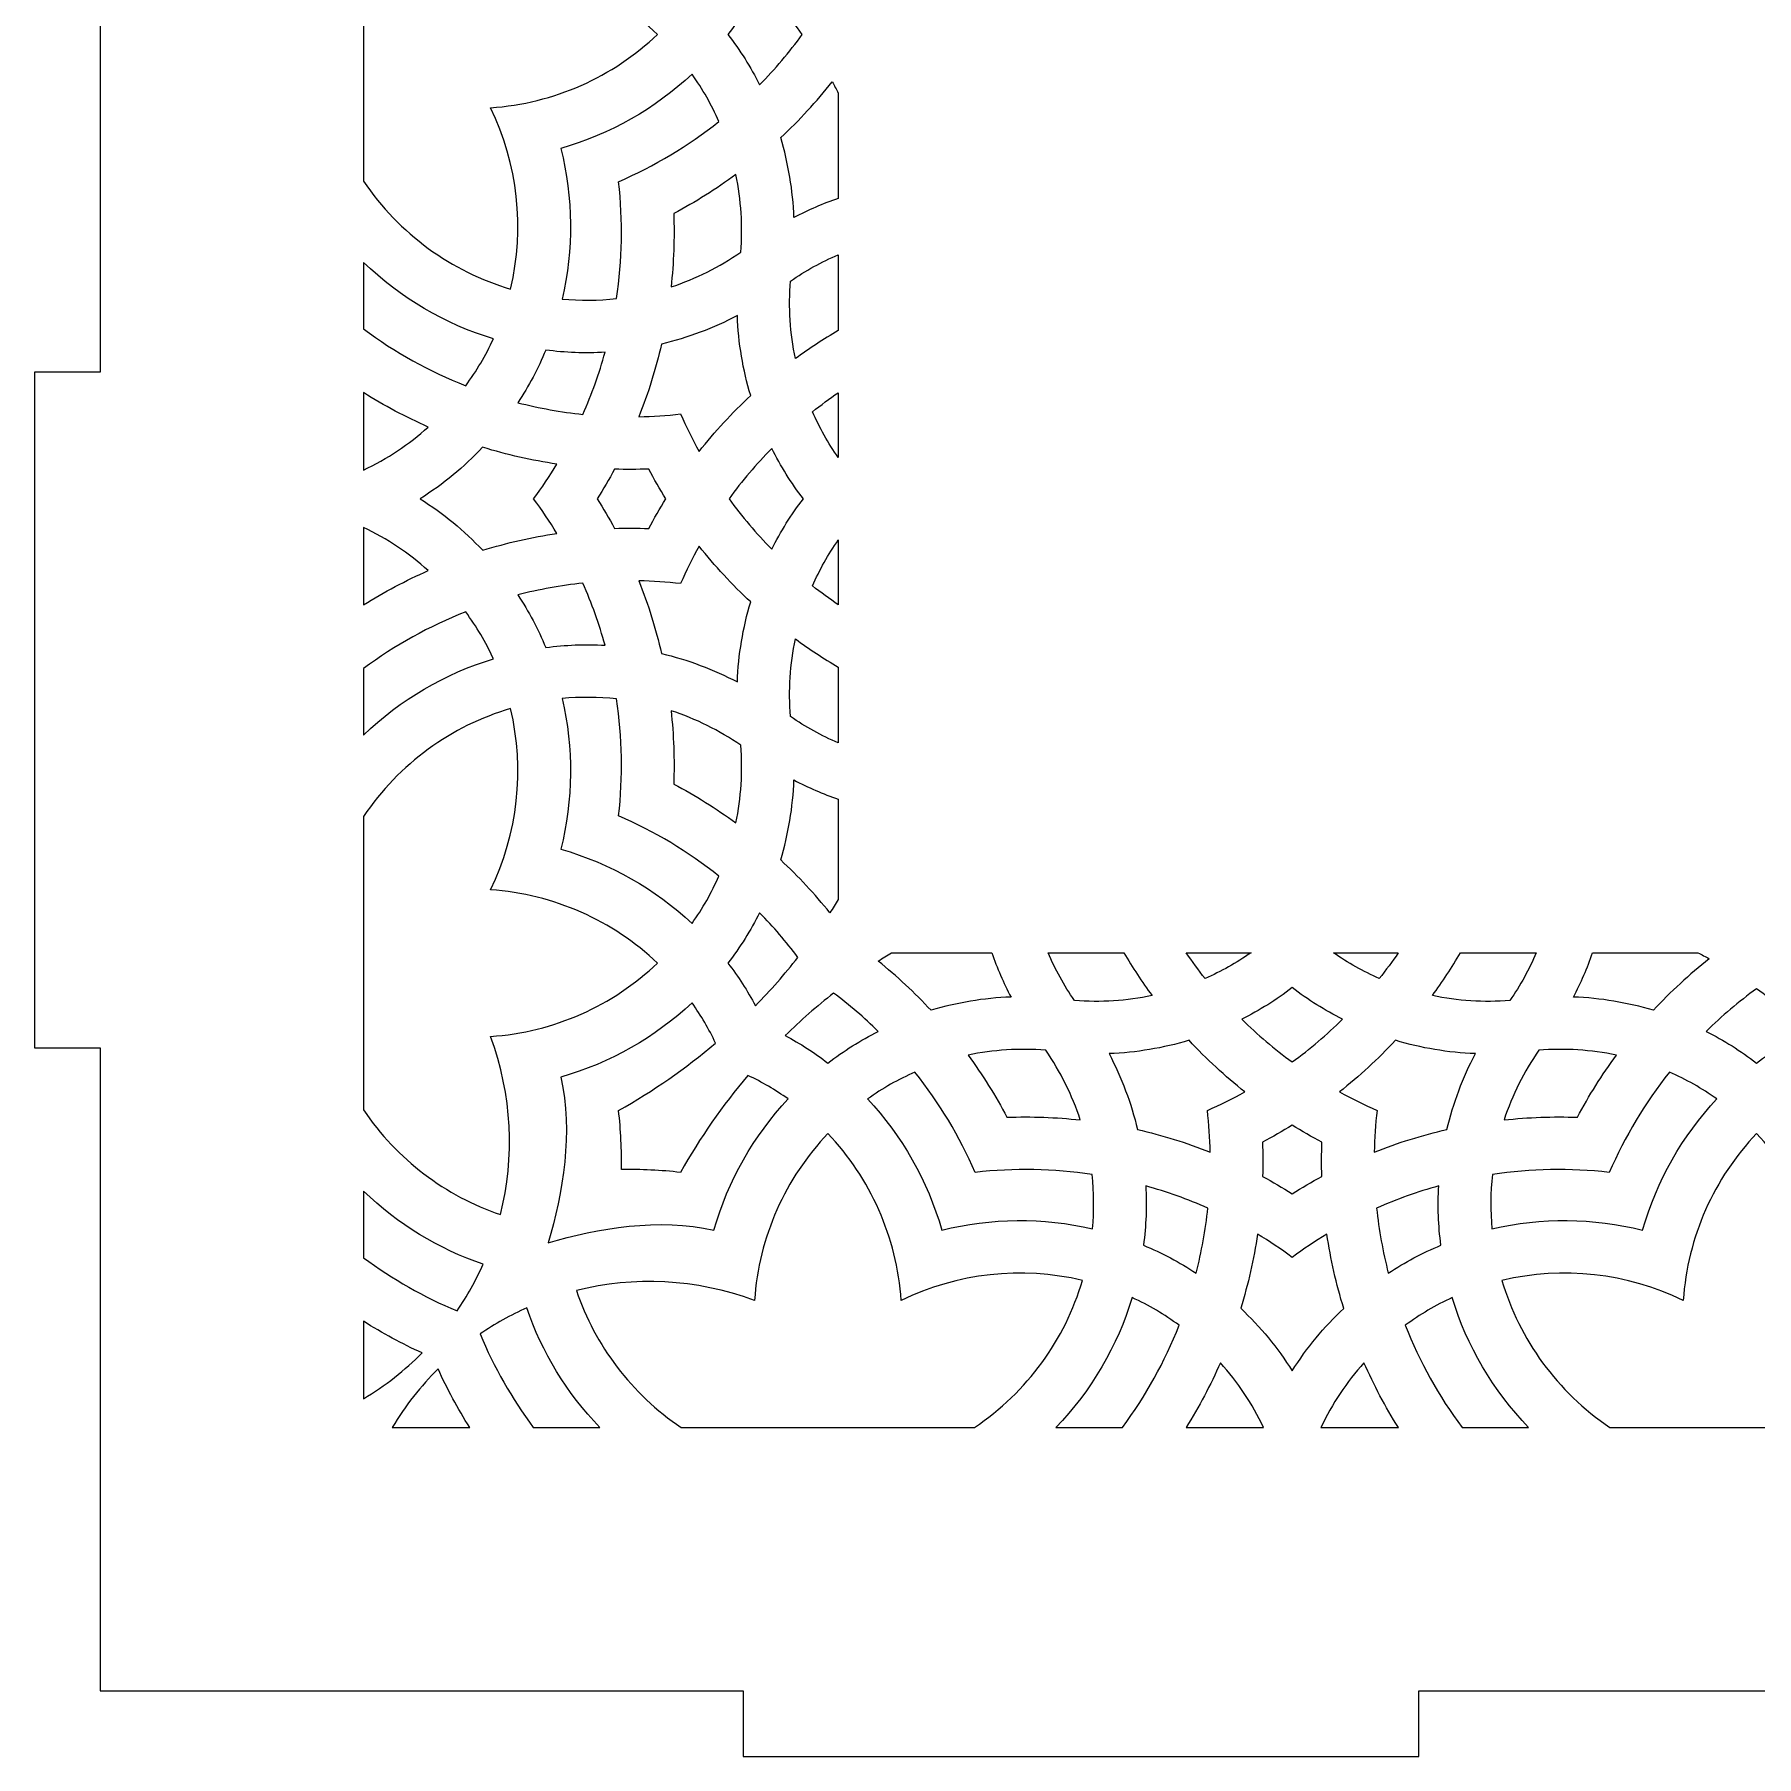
# Model space of a CAD drawing. Header units: millimetres. Extents: x -472 to -162, y -165 to 165.
# Drawn here: x -471.9 to -393.4, y -165 to -86.5 of the extents above; entities that cross this region are included whole.
import ezdxf

# ---------------------------------------------------------------- set-up
doc = ezdxf.new("R2010")
doc.units = ezdxf.units.MM
doc.header["$MEASUREMENT"] = 0
doc.layers.add('Camada 1', color=7, linetype='Continuous')

msp = doc.modelspace()

# ---------------------------------------------------------------- linework, layer by layer
at = {"layer": 'Camada 1', "color": 250, "lineweight": 9}
for points, knots in [([(-468.8542, -11), (-468.8542, -11), (-439.5542, -11), (-439.5542, -11), (-439.5542, -11), (-439.5542, -11), (-439.5542, -8), (-439.5542, -8), (-439.5542, -8), (-439.5542, -8), (-408.7542, -8), (-408.7542, -8), (-408.7542, -8), (-408.7542, -8), (-408.7542, -11), (-408.7542, -11), (-408.7542, -11), (-408.7542, -11), (-377.9542, -11), (-377.9542, -11), (-377.9542, -11), (-377.9542, -11), (-377.9542, -8), (-377.9542, -8), (-377.9542, -8), (-377.9542, -8), (-347.1542, -8), (-347.1542, -8), (-347.1542, -8), (-347.1542, -8), (-347.1542, -11), (-347.1542, -11), (-347.1542, -11), (-347.1542, -11), (-317.8542, -11), (-317.8542, -11), (-317.8542, -11), (-317.8542, -11), (-317.8542, -40.3), (-317.8542, -40.3), (-317.8542, -40.3), (-317.8542, -40.3), (-314.8542, -40.3), (-314.8542, -40.3), (-314.8542, -40.3), (-314.8542, -40.3), (-314.8542, -71.1), (-314.8542, -71.1), (-314.8542, -71.1), (-314.8542, -71.1), (-317.8542, -71.1), (-317.8542, -71.1), (-317.8542, -71.1), (-317.8542, -71.1), (-317.8542, -101.9), (-317.8542, -101.9), (-317.8542, -101.9), (-317.8542, -101.9), (-314.8542, -101.9), (-314.8542, -101.9), (-314.8542, -101.9), (-314.8542, -101.9), (-314.8542, -132.7), (-314.8542, -132.7), (-314.8542, -132.7), (-314.8542, -132.7), (-317.8542, -132.7), (-317.8542, -132.7), (-317.8542, -132.7), (-317.8542, -132.7), (-317.8542, -162), (-317.8542, -162), (-317.8542, -162), (-317.8542, -162), (-347.1542, -162), (-347.1542, -162), (-347.1542, -162), (-347.1542, -162), (-347.1542, -165), (-347.1542, -165), (-347.1542, -165), (-347.1542, -165), (-377.9542, -165), (-377.9542, -165), (-377.9542, -165), (-377.9542, -165), (-377.9542, -162), (-377.9542, -162), (-377.9542, -162), (-377.9542, -162), (-408.7542, -162), (-408.7542, -162), (-408.7542, -162), (-408.7542, -162), (-408.7542, -165), (-408.7542, -165), (-408.7542, -165), (-408.7542, -165), (-439.5542, -165), (-439.5542, -165), (-439.5542, -165), (-439.5542, -165), (-439.5542, -162), (-439.5542, -162), (-439.5542, -162), (-439.5542, -162), (-468.8542, -162), (-468.8542, -162), (-468.8542, -162), (-468.8542, -162), (-468.8542, -132.7), (-468.8542, -132.7), (-468.8542, -132.7), (-468.8542, -132.7), (-471.8542, -132.7), (-471.8542, -132.7), (-471.8542, -132.7), (-471.8542, -132.7), (-471.8542, -101.9), (-471.8542, -101.9), (-471.8542, -101.9), (-471.8542, -101.9), (-468.8542, -101.9), (-468.8542, -101.9), (-468.8542, -101.9), (-468.8542, -101.9), (-468.8542, -71.1), (-468.8542, -71.1), (-468.8542, -71.1), (-468.8542, -71.1), (-471.8542, -71.1), (-471.8542, -71.1), (-471.8542, -71.1), (-471.8542, -71.1), (-471.8542, -40.3), (-471.8542, -40.3), (-471.8542, -40.3), (-471.8542, -40.3), (-468.8542, -40.3), (-468.8542, -40.3), (-468.8542, -40.3), (-468.8542, -40.3), (-468.8542, -11), (-468.8542, -11)], [0, 0, 0, 0, 0.027027, 0.027027, 0.027027, 0.027027, 0.0540541, 0.0540541, 0.0540541, 0.0540541, 0.0810811, 0.0810811, 0.0810811, 0.0810811, 0.1081081, 0.1081081, 0.1081081, 0.1081081, 0.1351351, 0.1351351, 0.1351351, 0.1351351, 0.1621622, 0.1621622, 0.1621622, 0.1621622, 0.1891892, 0.1891892, 0.1891892, 0.1891892, 0.2162162, 0.2162162, 0.2162162, 0.2162162, 0.2432432, 0.2432432, 0.2432432, 0.2432432, 0.2702703, 0.2702703, 0.2702703, 0.2702703, 0.2972973, 0.2972973, 0.2972973, 0.2972973, 0.3243243, 0.3243243, 0.3243243, 0.3243243, 0.3513514, 0.3513514, 0.3513514, 0.3513514, 0.3783784, 0.3783784, 0.3783784, 0.3783784, 0.4054054, 0.4054054, 0.4054054, 0.4054054, 0.4324324, 0.4324324, 0.4324324, 0.4324324, 0.4594595, 0.4594595, 0.4594595, 0.4594595, 0.4864865, 0.4864865, 0.4864865, 0.4864865, 0.5135135, 0.5135135, 0.5135135, 0.5135135, 0.5405405, 0.5405405, 0.5405405, 0.5405405, 0.5675676, 0.5675676, 0.5675676, 0.5675676, 0.5945946, 0.5945946, 0.5945946, 0.5945946, 0.6216216, 0.6216216, 0.6216216, 0.6216216, 0.6486486, 0.6486486, 0.6486486, 0.6486486, 0.6756757, 0.6756757, 0.6756757, 0.6756757, 0.7027027, 0.7027027, 0.7027027, 0.7027027, 0.7297297, 0.7297297, 0.7297297, 0.7297297, 0.7567568, 0.7567568, 0.7567568, 0.7567568, 0.7837838, 0.7837838, 0.7837838, 0.7837838, 0.8108108, 0.8108108, 0.8108108, 0.8108108, 0.8378378, 0.8378378, 0.8378378, 0.8378378, 0.8648649, 0.8648649, 0.8648649, 0.8648649, 0.8918919, 0.8918919, 0.8918919, 0.8918919, 0.9189189, 0.9189189, 0.9189189, 0.9189189, 0.9459459, 0.9459459, 0.9459459, 0.9459459, 1, 1, 1, 1]), ([(-456.8542, -79.818), (-455.2323, -77.4048), (-452.8444, -75.69), (-450.1525, -74.8931), (-450.1525, -74.8931), (-449.488, -77.6724), (-449.8117, -80.5924), (-451.0677, -83.1576), (-451.0677, -83.1576), (-448.1673, -83.3547), (-445.4893, -84.5656), (-443.4507, -86.5), (-443.4507, -86.5), (-445.4893, -88.4344), (-448.1673, -89.6453), (-451.0677, -89.8424), (-451.0677, -89.8424), (-449.8117, -92.4077), (-449.488, -95.3276), (-450.1525, -98.1069), (-450.1525, -98.1069), (-452.8444, -97.31), (-455.2323, -95.5952), (-456.8542, -93.182), (-456.8542, -93.182), (-456.8542, -93.182), (-456.8542, -79.818), (-456.8542, -79.818)], [0, 0, 0, 0, 0.125, 0.125, 0.125, 0.125, 0.25, 0.25, 0.25, 0.25, 0.375, 0.375, 0.375, 0.375, 0.5, 0.5, 0.5, 0.5, 0.625, 0.625, 0.625, 0.625, 0.75, 0.75, 0.75, 0.75, 1, 1, 1, 1]), ([(-436.8561, -86.5), (-437.4417, -87.311), (-438.0922, -88.0796), (-438.799, -88.7978), (-438.799, -88.7978), (-439.2046, -87.9925), (-439.686, -87.2236), (-440.2408, -86.5), (-440.2408, -86.5), (-439.686, -85.7764), (-439.2046, -85.0075), (-438.799, -84.2022), (-438.799, -84.2022), (-438.0922, -84.9204), (-437.4417, -85.689), (-436.8561, -86.5)], [0, 0, 0, 0, 0.2, 0.2, 0.2, 0.2, 0.4, 0.4, 0.4, 0.4, 0.6, 0.6, 0.6, 0.6, 1, 1, 1, 1]), ([(-445.2276, -93.2129), (-445.022, -94.9954), (-445.0558, -96.7863), (-445.3206, -98.5433), (-445.3206, -98.5433), (-446.154, -98.6335), (-446.9818, -98.6391), (-447.7984, -98.5631), (-447.7984, -98.5631), (-447.2747, -96.3019), (-447.2945, -93.9478), (-447.8575, -91.6952), (-447.8575, -91.6952), (-445.5992, -91.0476), (-443.5577, -89.879), (-441.8796, -88.3106), (-441.8796, -88.3106), (-441.3952, -88.992), (-440.9869, -89.7157), (-440.6574, -90.4703), (-440.6574, -90.4703), (-442.0541, -91.5826), (-443.5916, -92.5034), (-445.2276, -93.2129)], [0, 0, 0, 0, 0.1428571, 0.1428571, 0.1428571, 0.1428571, 0.2857143, 0.2857143, 0.2857143, 0.2857143, 0.4285714, 0.4285714, 0.4285714, 0.4285714, 0.5714286, 0.5714286, 0.5714286, 0.5714286, 0.7142857, 0.7142857, 0.7142857, 0.7142857, 1, 1, 1, 1]), ([(-435.2128, -93.9721), (-435.2128, -93.9721), (-435.2128, -89.173), (-435.2128, -89.173), (-435.2128, -89.173), (-435.3019, -88.9997), (-435.3935, -88.8277), (-435.4875, -88.657), (-435.4875, -88.657), (-436.2028, -89.5636), (-436.9912, -90.414), (-437.8387, -91.2052), (-437.8387, -91.2052), (-437.4868, -92.3851), (-437.2785, -93.6073), (-437.2334, -94.8489), (-437.2334, -94.8489), (-436.5825, -94.5067), (-435.9076, -94.2135), (-435.2128, -93.9721)], [0, 0, 0, 0, 0.1666667, 0.1666667, 0.1666667, 0.1666667, 0.3333333, 0.3333333, 0.3333333, 0.3333333, 0.5, 0.5, 0.5, 0.5, 0.6666667, 0.6666667, 0.6666667, 0.6666667, 1, 1, 1, 1]), ([(-439.8803, -92.8891), (-439.638, -94.0436), (-439.5594, -95.2347), (-439.6579, -96.4287), (-439.6579, -96.4287), (-440.635, -97.1044), (-441.7022, -97.6367), (-442.8341, -98.0084), (-442.8341, -98.0084), (-442.7131, -96.9017), (-442.6735, -95.781), (-442.7157, -94.6631), (-442.7157, -94.6631), (-441.7276, -94.1422), (-440.7813, -93.5509), (-439.8803, -92.8891)], [0, 0, 0, 0, 0.2, 0.2, 0.2, 0.2, 0.4, 0.4, 0.4, 0.4, 0.6, 0.6, 0.6, 0.6, 1, 1, 1, 1]), ([(-435.2128, -99.9964), (-435.2128, -99.9964), (-435.2128, -96.5392), (-435.2128, -96.5392), (-435.2128, -96.5392), (-435.9757, -96.8656), (-436.7047, -97.268), (-437.3882, -97.7408), (-437.3882, -97.7408), (-437.4868, -98.9347), (-437.4109, -100.1259), (-437.1658, -101.2776), (-437.1658, -101.2776), (-436.5383, -100.8172), (-435.886, -100.3898), (-435.2128, -99.9964)], [0, 0, 0, 0, 0.2, 0.2, 0.2, 0.2, 0.4, 0.4, 0.4, 0.4, 0.6, 0.6, 0.6, 0.6, 1, 1, 1, 1]), ([(-456.8542, -96.8904), (-455.1676, -98.518), (-453.1316, -99.7035), (-450.9353, -100.3736), (-450.9353, -100.3736), (-451.2816, -101.1311), (-451.7039, -101.8463), (-452.1967, -102.5109), (-452.1967, -102.5109), (-453.8554, -101.8603), (-455.421, -100.9903), (-456.8542, -99.9259), (-456.8542, -99.9259), (-456.8542, -99.9259), (-456.8542, -96.8904), (-456.8542, -96.8904)], [0, 0, 0, 0, 0.2, 0.2, 0.2, 0.2, 0.4, 0.4, 0.4, 0.4, 0.6, 0.6, 0.6, 0.6, 1, 1, 1, 1]), ([(-439.8127, -99.3177), (-439.7677, -100.5595), (-439.5594, -101.7872), (-439.2059, -102.9642), (-439.2059, -102.9642), (-440.0549, -103.7526), (-440.8433, -104.6059), (-441.5599, -105.5112), (-441.5599, -105.5112), (-441.8683, -104.955), (-442.1471, -104.3833), (-442.4005, -103.8006), (-442.4005, -103.8006), (-443.0339, -103.871), (-443.6676, -103.9159), (-444.3011, -103.9273), (-444.3011, -103.9273), (-443.8731, -102.8488), (-443.5296, -101.742), (-443.2734, -100.6157), (-443.2734, -100.6157), (-442.0682, -100.3286), (-440.9053, -99.8922), (-439.8127, -99.3177)], [0, 0, 0, 0, 0.1428571, 0.1428571, 0.1428571, 0.1428571, 0.2857143, 0.2857143, 0.2857143, 0.2857143, 0.4285714, 0.4285714, 0.4285714, 0.4285714, 0.5714286, 0.5714286, 0.5714286, 0.5714286, 0.7142857, 0.7142857, 0.7142857, 0.7142857, 1, 1, 1, 1]), ([(-445.8415, -100.9903), (-446.1061, -101.9562), (-446.4469, -102.8994), (-446.8552, -103.8202), (-446.8552, -103.8202), (-447.8519, -103.7159), (-448.8431, -103.5358), (-449.8174, -103.2852), (-449.8174, -103.2852), (-449.3219, -102.5306), (-448.8965, -101.7309), (-448.5475, -100.889), (-448.5475, -100.889), (-447.6577, -101.0072), (-446.751, -101.0411), (-445.8415, -100.9903)], [0, 0, 0, 0, 0.2, 0.2, 0.2, 0.2, 0.4, 0.4, 0.4, 0.4, 0.6, 0.6, 0.6, 0.6, 1, 1, 1, 1]), ([(-456.8542, -102.8263), (-455.9081, -103.4204), (-454.9253, -103.9469), (-453.9032, -104.3947), (-453.9032, -104.3947), (-454.7789, -105.1859), (-455.773, -105.8476), (-456.8542, -106.3574), (-456.8542, -106.3574), (-456.8542, -106.3574), (-456.8542, -102.8263), (-456.8542, -102.8263)], [0, 0, 0, 0, 0.25, 0.25, 0.25, 0.25, 0.5, 0.5, 0.5, 0.5, 1, 1, 1, 1]), ([(-435.2128, -105.7898), (-435.2128, -105.7898), (-435.2128, -102.83), (-435.2128, -102.83), (-435.2128, -102.83), (-435.6142, -103.1044), (-436.0065, -103.3933), (-436.3887, -103.6963), (-436.3887, -103.6963), (-436.07, -104.426), (-435.6751, -105.1268), (-435.2128, -105.7898)], [0, 0, 0, 0, 0.25, 0.25, 0.25, 0.25, 0.5, 0.5, 0.5, 0.5, 1, 1, 1, 1]), ([(-449.1022, -107.6667), (-448.722, -108.1763), (-448.3672, -108.7057), (-448.0378, -109.2492), (-448.0378, -109.2492), (-449.1809, -109.4153), (-450.313, -109.6715), (-451.4225, -110.0137), (-451.4225, -110.0137), (-452.2644, -109.1196), (-453.2217, -108.3283), (-454.2749, -107.6667), (-454.2749, -107.6667), (-453.2217, -107.005), (-452.2644, -106.2138), (-451.4253, -105.3183), (-451.4253, -105.3183), (-450.313, -105.6617), (-449.1809, -105.9181), (-448.0378, -106.0842), (-448.0378, -106.0842), (-448.3672, -106.6277), (-448.722, -107.1571), (-449.1022, -107.6667)], [0, 0, 0, 0, 0.1428571, 0.1428571, 0.1428571, 0.1428571, 0.2857143, 0.2857143, 0.2857143, 0.2857143, 0.4285714, 0.4285714, 0.4285714, 0.4285714, 0.5714286, 0.5714286, 0.5714286, 0.5714286, 0.7142857, 0.7142857, 0.7142857, 0.7142857, 1, 1, 1, 1]), ([(-440.1928, -107.6667), (-439.6016, -106.8556), (-438.951, -106.0871), (-438.2472, -105.3689), (-438.2472, -105.3689), (-437.8416, -106.1743), (-437.3601, -106.9431), (-436.8054, -107.6667), (-436.8054, -107.6667), (-437.3601, -108.3903), (-437.8416, -109.1591), (-438.2472, -109.9643), (-438.2472, -109.9643), (-438.951, -109.2463), (-439.6016, -108.4776), (-440.1928, -107.6667)], [0, 0, 0, 0, 0.2, 0.2, 0.2, 0.2, 0.4, 0.4, 0.4, 0.4, 0.6, 0.6, 0.6, 0.6, 1, 1, 1, 1]), ([(-443.8506, -106.3094), (-443.6055, -106.7714), (-443.3466, -107.2247), (-443.0735, -107.6667), (-443.0735, -107.6667), (-443.3466, -108.1087), (-443.6055, -108.5622), (-443.8506, -109.0239), (-443.8506, -109.0239), (-444.3715, -109.0042), (-444.8925, -109.0013), (-445.4134, -109.0169), (-445.4134, -109.0169), (-445.6613, -108.5565), (-445.9231, -108.1059), (-446.2018, -107.6667), (-446.2018, -107.6667), (-445.9231, -107.2274), (-445.6613, -106.7769), (-445.4134, -106.3164), (-445.4134, -106.3164), (-444.8925, -106.3319), (-444.3715, -106.3291), (-443.8506, -106.3094)], [0, 0, 0, 0, 0.1428571, 0.1428571, 0.1428571, 0.1428571, 0.2857143, 0.2857143, 0.2857143, 0.2857143, 0.4285714, 0.4285714, 0.4285714, 0.4285714, 0.5714286, 0.5714286, 0.5714286, 0.5714286, 0.7142857, 0.7142857, 0.7142857, 0.7142857, 1, 1, 1, 1]), ([(-456.8542, -108.976), (-455.773, -109.4857), (-454.7789, -110.1474), (-453.9032, -110.9386), (-453.9032, -110.9386), (-454.9253, -111.3864), (-455.9081, -111.9129), (-456.8542, -112.507), (-456.8542, -112.507), (-456.8542, -112.507), (-456.8542, -108.976), (-456.8542, -108.976)], [0, 0, 0, 0, 0.25, 0.25, 0.25, 0.25, 0.5, 0.5, 0.5, 0.5, 1, 1, 1, 1]), ([(-444.3011, -111.4061), (-443.6676, -111.4173), (-443.0339, -111.4625), (-442.4005, -111.5329), (-442.4005, -111.5329), (-442.1471, -110.95), (-441.8683, -110.3783), (-441.5599, -109.8222), (-441.5599, -109.8222), (-440.8433, -110.7275), (-440.0549, -111.5808), (-439.2059, -112.3692), (-439.2059, -112.3692), (-439.5594, -113.5462), (-439.7677, -114.7739), (-439.8127, -116.0155), (-439.8127, -116.0155), (-440.9053, -115.4413), (-442.0682, -115.0046), (-443.2734, -114.7176), (-443.2734, -114.7176), (-443.5296, -113.5911), (-443.8731, -112.4846), (-444.3011, -111.4061)], [0, 0, 0, 0, 0.1428571, 0.1428571, 0.1428571, 0.1428571, 0.2857143, 0.2857143, 0.2857143, 0.2857143, 0.4285714, 0.4285714, 0.4285714, 0.4285714, 0.5714286, 0.5714286, 0.5714286, 0.5714286, 0.7142857, 0.7142857, 0.7142857, 0.7142857, 1, 1, 1, 1]), ([(-435.2128, -112.5033), (-435.2128, -112.5033), (-435.2128, -109.5435), (-435.2128, -109.5435), (-435.2128, -109.5435), (-435.6751, -110.2064), (-436.07, -110.9072), (-436.3887, -111.637), (-436.3887, -111.637), (-436.0065, -111.94), (-435.6142, -112.2289), (-435.2128, -112.5033)], [0, 0, 0, 0, 0.25, 0.25, 0.25, 0.25, 0.5, 0.5, 0.5, 0.5, 1, 1, 1, 1]), ([(-449.8174, -112.048), (-448.8431, -111.7975), (-447.8519, -111.6172), (-446.8552, -111.5132), (-446.8552, -111.5132), (-446.4469, -112.4338), (-446.1061, -113.3772), (-445.8415, -114.343), (-445.8415, -114.343), (-446.751, -114.2923), (-447.6577, -114.3261), (-448.5475, -114.4444), (-448.5475, -114.4444), (-448.8965, -113.6024), (-449.3219, -112.8027), (-449.8174, -112.048)], [0, 0, 0, 0, 0.2, 0.2, 0.2, 0.2, 0.4, 0.4, 0.4, 0.4, 0.6, 0.6, 0.6, 0.6, 1, 1, 1, 1]), ([(-456.8542, -115.4074), (-455.421, -114.343), (-453.8554, -113.473), (-452.1967, -112.8225), (-452.1967, -112.8225), (-451.7039, -113.487), (-451.2816, -114.2023), (-450.9353, -114.9598), (-450.9353, -114.9598), (-453.1316, -115.6299), (-455.1676, -116.8153), (-456.8542, -118.4429), (-456.8542, -118.4429), (-456.8542, -118.4429), (-456.8542, -115.4074), (-456.8542, -115.4074)], [0, 0, 0, 0, 0.2, 0.2, 0.2, 0.2, 0.4, 0.4, 0.4, 0.4, 0.6, 0.6, 0.6, 0.6, 1, 1, 1, 1]), ([(-435.2128, -118.7941), (-435.2128, -118.7941), (-435.2128, -115.3369), (-435.2128, -115.3369), (-435.2128, -115.3369), (-435.886, -114.9435), (-436.5383, -114.5161), (-437.1658, -114.0558), (-437.1658, -114.0558), (-437.4109, -115.2074), (-437.4868, -116.3986), (-437.3882, -117.5925), (-437.3882, -117.5925), (-436.7047, -118.0653), (-435.9757, -118.4677), (-435.2128, -118.7941)], [0, 0, 0, 0, 0.2, 0.2, 0.2, 0.2, 0.4, 0.4, 0.4, 0.4, 0.6, 0.6, 0.6, 0.6, 1, 1, 1, 1]), ([(-447.7984, -116.7702), (-446.9818, -116.6943), (-446.154, -116.6999), (-445.3206, -116.7901), (-445.3206, -116.7901), (-445.0558, -118.5471), (-445.022, -120.3379), (-445.2276, -122.1204), (-445.2276, -122.1204), (-443.5916, -122.83), (-442.0541, -123.7508), (-440.6574, -124.863), (-440.6574, -124.863), (-440.9869, -125.6177), (-441.3952, -126.3413), (-441.8796, -127.0228), (-441.8796, -127.0228), (-443.5577, -125.4543), (-445.5992, -124.2858), (-447.8575, -123.6382), (-447.8575, -123.6382), (-447.2945, -121.3854), (-447.2747, -119.0315), (-447.7984, -116.7702)], [0, 0, 0, 0, 0.1428571, 0.1428571, 0.1428571, 0.1428571, 0.2857143, 0.2857143, 0.2857143, 0.2857143, 0.4285714, 0.4285714, 0.4285714, 0.4285714, 0.5714286, 0.5714286, 0.5714286, 0.5714286, 0.7142857, 0.7142857, 0.7142857, 0.7142857, 1, 1, 1, 1]), ([(-456.8542, -122.1515), (-455.2323, -119.7382), (-452.8444, -118.0233), (-450.1525, -117.2264), (-450.1525, -117.2264), (-449.488, -120.0057), (-449.8117, -122.9258), (-451.0677, -125.4909), (-451.0677, -125.4909), (-448.1673, -125.688), (-445.4893, -126.8988), (-443.4507, -128.8333), (-443.4507, -128.8333), (-445.4893, -130.7677), (-448.1673, -131.9787), (-451.0677, -132.1757), (-451.0677, -132.1757), (-450.0646, -134.8548), (-449.9542, -137.6787), (-450.6124, -140.2942), (-450.6124, -140.2942), (-453.1157, -139.4446), (-455.3252, -137.7902), (-456.8542, -135.5153), (-456.8542, -135.5153), (-456.8542, -135.5153), (-456.8542, -122.1515), (-456.8542, -122.1515)], [0, 0, 0, 0, 0.125, 0.125, 0.125, 0.125, 0.25, 0.25, 0.25, 0.25, 0.375, 0.375, 0.375, 0.375, 0.5, 0.5, 0.5, 0.5, 0.625, 0.625, 0.625, 0.625, 0.75, 0.75, 0.75, 0.75, 1, 1, 1, 1]), ([(-442.8341, -117.3249), (-441.7022, -117.6967), (-440.635, -118.2288), (-439.6579, -118.9048), (-439.6579, -118.9048), (-439.5594, -120.0987), (-439.638, -121.2897), (-439.8803, -122.4442), (-439.8803, -122.4442), (-440.7813, -121.7824), (-441.7276, -121.1912), (-442.7157, -120.6703), (-442.7157, -120.6703), (-442.6735, -119.5523), (-442.7131, -118.4317), (-442.8341, -117.3249)], [0, 0, 0, 0, 0.2, 0.2, 0.2, 0.2, 0.4, 0.4, 0.4, 0.4, 0.6, 0.6, 0.6, 0.6, 1, 1, 1, 1]), ([(-435.2128, -125.9333), (-435.2128, -125.9333), (-435.2128, -121.3613), (-435.2128, -121.3613), (-435.2128, -121.3613), (-435.9076, -121.12), (-436.5825, -120.8266), (-437.2334, -120.4845), (-437.2334, -120.4845), (-437.2785, -121.7261), (-437.4868, -122.9482), (-437.8387, -124.1281), (-437.8387, -124.1281), (-437.034, -124.8793), (-436.2827, -125.6838), (-435.5953, -126.5392), (-435.5953, -126.5392), (-435.4652, -126.3391), (-435.3377, -126.1371), (-435.2128, -125.9333)], [0, 0, 0, 0, 0.1666667, 0.1666667, 0.1666667, 0.1666667, 0.3333333, 0.3333333, 0.3333333, 0.3333333, 0.5, 0.5, 0.5, 0.5, 0.6666667, 0.6666667, 0.6666667, 0.6666667, 1, 1, 1, 1]), ([(-438.799, -126.5356), (-438.1693, -127.1752), (-437.5844, -127.8554), (-437.0501, -128.5694), (-437.0501, -128.5694), (-437.656, -129.3384), (-438.3023, -130.074), (-438.9857, -130.7728), (-438.9857, -130.7728), (-439.3499, -130.0973), (-439.7688, -129.4489), (-440.2408, -128.8333), (-440.2408, -128.8333), (-439.686, -128.1096), (-439.2046, -127.3409), (-438.799, -126.5356)], [0, 0, 0, 0, 0.2, 0.2, 0.2, 0.2, 0.4, 0.4, 0.4, 0.4, 0.6, 0.6, 0.6, 0.6, 1, 1, 1, 1]), ([(-428.2155, -128.3586), (-428.2155, -128.3586), (-432.7875, -128.3586), (-432.7875, -128.3586), (-432.7875, -128.3586), (-432.9913, -128.4835), (-433.1933, -128.611), (-433.3934, -128.7411), (-433.3934, -128.7411), (-432.538, -129.4285), (-431.7335, -130.1798), (-430.9823, -130.9845), (-430.9823, -130.9845), (-429.8024, -130.6326), (-428.5803, -130.4243), (-427.3387, -130.3792), (-427.3387, -130.3792), (-427.6808, -129.7283), (-427.9742, -129.0534), (-428.2155, -128.3586)], [0, 0, 0, 0, 0.1666667, 0.1666667, 0.1666667, 0.1666667, 0.3333333, 0.3333333, 0.3333333, 0.3333333, 0.5, 0.5, 0.5, 0.5, 0.6666667, 0.6666667, 0.6666667, 0.6666667, 1, 1, 1, 1]), ([(-422.1911, -128.3586), (-422.1911, -128.3586), (-425.6483, -128.3586), (-425.6483, -128.3586), (-425.6483, -128.3586), (-425.3219, -129.1215), (-424.9195, -129.8505), (-424.4467, -130.534), (-424.4467, -130.534), (-423.2528, -130.6326), (-422.0616, -130.5567), (-420.91, -130.3116), (-420.91, -130.3116), (-421.3703, -129.6841), (-421.7977, -129.0318), (-422.1911, -128.3586)], [0, 0, 0, 0, 0.2, 0.2, 0.2, 0.2, 0.4, 0.4, 0.4, 0.4, 0.6, 0.6, 0.6, 0.6, 1, 1, 1, 1]), ([(-416.3977, -128.3586), (-416.3977, -128.3586), (-419.3575, -128.3586), (-419.3575, -128.3586), (-419.3575, -128.3586), (-419.0831, -128.76), (-418.7942, -129.1523), (-418.4912, -129.5345), (-418.4912, -129.5345), (-417.7614, -129.2158), (-417.0607, -128.8209), (-416.3977, -128.3586)], [0, 0, 0, 0, 0.25, 0.25, 0.25, 0.25, 0.5, 0.5, 0.5, 0.5, 1, 1, 1, 1]), ([(-409.6842, -128.3586), (-409.6842, -128.3586), (-412.644, -128.3586), (-412.644, -128.3586), (-412.644, -128.3586), (-411.981, -128.8209), (-411.2802, -129.2158), (-410.5505, -129.5345), (-410.5505, -129.5345), (-410.2475, -129.1523), (-409.9586, -128.76), (-409.6842, -128.3586)], [0, 0, 0, 0, 0.25, 0.25, 0.25, 0.25, 0.5, 0.5, 0.5, 0.5, 1, 1, 1, 1]), ([(-403.3934, -128.3586), (-403.3934, -128.3586), (-406.8506, -128.3586), (-406.8506, -128.3586), (-406.8506, -128.3586), (-407.244, -129.0318), (-407.6714, -129.6841), (-408.1318, -130.3116), (-408.1318, -130.3116), (-406.9801, -130.5567), (-405.789, -130.6326), (-404.595, -130.534), (-404.595, -130.534), (-404.1222, -129.8505), (-403.7198, -129.1215), (-403.3934, -128.3586)], [0, 0, 0, 0, 0.2, 0.2, 0.2, 0.2, 0.4, 0.4, 0.4, 0.4, 0.6, 0.6, 0.6, 0.6, 1, 1, 1, 1]), ([(-396.0272, -128.3586), (-396.0272, -128.3586), (-400.8263, -128.3586), (-400.8263, -128.3586), (-400.8263, -128.3586), (-401.0677, -129.0534), (-401.3609, -129.7283), (-401.7031, -130.3792), (-401.7031, -130.3792), (-400.4615, -130.4243), (-399.2393, -130.6326), (-398.0594, -130.9845), (-398.0594, -130.9845), (-397.2682, -130.137), (-396.4178, -129.3486), (-395.5112, -128.6333), (-395.5112, -128.6333), (-395.6819, -128.5393), (-395.8539, -128.4477), (-396.0272, -128.3586)], [0, 0, 0, 0, 0.1666667, 0.1666667, 0.1666667, 0.1666667, 0.3333333, 0.3333333, 0.3333333, 0.3333333, 0.5, 0.5, 0.5, 0.5, 0.6666667, 0.6666667, 0.6666667, 0.6666667, 1, 1, 1, 1]), ([(-437.6271, -132.1315), (-436.9282, -131.4481), (-436.1926, -130.8018), (-435.4236, -130.1959), (-435.4236, -130.1959), (-434.7096, -130.7302), (-434.0294, -131.3151), (-433.3898, -131.9448), (-433.3898, -131.9448), (-434.1951, -132.3504), (-434.9639, -132.8318), (-435.6875, -133.3866), (-435.6875, -133.3866), (-436.3031, -132.9146), (-436.9515, -132.4957), (-437.6271, -132.1315)], [0, 0, 0, 0, 0.2, 0.2, 0.2, 0.2, 0.4, 0.4, 0.4, 0.4, 0.6, 0.6, 0.6, 0.6, 1, 1, 1, 1]), ([(-414.5209, -129.9512), (-413.7973, -130.5059), (-413.0285, -130.9874), (-412.2231, -131.393), (-412.2231, -131.393), (-412.9413, -132.0968), (-413.7098, -132.7474), (-414.5209, -133.3386), (-414.5209, -133.3386), (-415.3318, -132.7474), (-416.1006, -132.0968), (-416.8186, -131.393), (-416.8186, -131.393), (-416.0133, -130.9874), (-415.2446, -130.5059), (-414.5209, -129.9512)], [0, 0, 0, 0, 0.2, 0.2, 0.2, 0.2, 0.4, 0.4, 0.4, 0.4, 0.6, 0.6, 0.6, 0.6, 1, 1, 1, 1]), ([(-393.3542, -130.0019), (-392.5432, -130.5875), (-391.7746, -131.238), (-391.0564, -131.9448), (-391.0564, -131.9448), (-391.8617, -132.3504), (-392.6306, -132.8318), (-393.3542, -133.3866), (-393.3542, -133.3866), (-394.0778, -132.8318), (-394.8467, -132.3504), (-395.652, -131.9448), (-395.652, -131.9448), (-394.9338, -131.238), (-394.1652, -130.5875), (-393.3542, -130.0019)], [0, 0, 0, 0, 0.2, 0.2, 0.2, 0.2, 0.4, 0.4, 0.4, 0.4, 0.6, 0.6, 0.6, 0.6, 1, 1, 1, 1]), ([(-447.8575, -134.0286), (-445.5992, -133.3809), (-443.5577, -132.2124), (-441.8796, -130.644), (-441.8796, -130.644), (-441.4663, -131.2255), (-441.1082, -131.8379), (-440.8074, -132.4739), (-440.8074, -132.4739), (-442.1705, -133.6352), (-443.6501, -134.6657), (-445.2276, -135.5463), (-445.2276, -135.5463), (-445.1239, -136.4452), (-445.0811, -137.3461), (-445.0981, -138.2439), (-445.0981, -138.2439), (-444.2003, -138.2269), (-443.2994, -138.2696), (-442.4005, -138.3734), (-442.4005, -138.3734), (-441.5199, -136.7959), (-440.4894, -135.3163), (-439.3281, -133.9532), (-439.3281, -133.9532), (-438.6921, -134.254), (-438.0797, -134.612), (-437.4982, -135.0254), (-437.4982, -135.0254), (-439.0666, -136.7035), (-440.2351, -138.745), (-440.8828, -141.0033), (-440.8828, -141.0033), (-443.3566, -140.4403), (-446.1947, -140.9117), (-448.4313, -141.5829), (-448.4313, -141.5829), (-447.7602, -139.3461), (-447.2945, -136.5024), (-447.8575, -134.0286)], [0, 0, 0, 0, 0.0909091, 0.0909091, 0.0909091, 0.0909091, 0.1818182, 0.1818182, 0.1818182, 0.1818182, 0.2727273, 0.2727273, 0.2727273, 0.2727273, 0.3636364, 0.3636364, 0.3636364, 0.3636364, 0.4545455, 0.4545455, 0.4545455, 0.4545455, 0.5454545, 0.5454545, 0.5454545, 0.5454545, 0.6363636, 0.6363636, 0.6363636, 0.6363636, 0.7272727, 0.7272727, 0.7272727, 0.7272727, 0.8181818, 0.8181818, 0.8181818, 0.8181818, 1, 1, 1, 1]), ([(-419.2234, -132.3517), (-418.435, -133.2007), (-417.5817, -133.9891), (-416.6764, -134.7057), (-416.6764, -134.7057), (-417.2325, -135.0141), (-417.8042, -135.2929), (-418.3871, -135.5463), (-418.3871, -135.5463), (-418.3167, -136.1797), (-418.2715, -136.8134), (-418.2603, -137.4469), (-418.2603, -137.4469), (-419.3388, -137.0189), (-420.4453, -136.6753), (-421.5718, -136.4192), (-421.5718, -136.4192), (-421.8588, -135.214), (-422.2955, -134.0511), (-422.8697, -132.9585), (-422.8697, -132.9585), (-421.6281, -132.9135), (-420.4004, -132.7052), (-419.2234, -132.3517)], [0, 0, 0, 0, 0.1428571, 0.1428571, 0.1428571, 0.1428571, 0.2857143, 0.2857143, 0.2857143, 0.2857143, 0.4285714, 0.4285714, 0.4285714, 0.4285714, 0.5714286, 0.5714286, 0.5714286, 0.5714286, 0.7142857, 0.7142857, 0.7142857, 0.7142857, 1, 1, 1, 1]), ([(-409.8184, -132.3517), (-408.6414, -132.7052), (-407.4137, -132.9135), (-406.1719, -132.9585), (-406.1719, -132.9585), (-406.7464, -134.0511), (-407.1828, -135.214), (-407.4699, -136.4192), (-407.4699, -136.4192), (-408.5962, -136.6753), (-409.703, -137.0189), (-410.7815, -137.4469), (-410.7815, -137.4469), (-410.7701, -136.8134), (-410.7252, -136.1797), (-410.6548, -135.5463), (-410.6548, -135.5463), (-411.2375, -135.2929), (-411.8092, -135.0141), (-412.3654, -134.7057), (-412.3654, -134.7057), (-411.4601, -133.9891), (-410.6068, -133.2007), (-409.8184, -132.3517)], [0, 0, 0, 0, 0.1428571, 0.1428571, 0.1428571, 0.1428571, 0.2857143, 0.2857143, 0.2857143, 0.2857143, 0.4285714, 0.4285714, 0.4285714, 0.4285714, 0.5714286, 0.5714286, 0.5714286, 0.5714286, 0.7142857, 0.7142857, 0.7142857, 0.7142857, 1, 1, 1, 1]), ([(-425.759, -132.8037), (-425.083, -133.7808), (-424.5509, -134.848), (-424.1791, -135.9799), (-424.1791, -135.9799), (-425.2859, -135.8589), (-426.4065, -135.8193), (-427.5245, -135.8615), (-427.5245, -135.8615), (-428.0454, -134.8734), (-428.6366, -133.9271), (-429.2984, -133.0261), (-429.2984, -133.0261), (-428.1439, -132.7838), (-426.9529, -132.7052), (-425.759, -132.8037)], [0, 0, 0, 0, 0.2, 0.2, 0.2, 0.2, 0.4, 0.4, 0.4, 0.4, 0.6, 0.6, 0.6, 0.6, 1, 1, 1, 1]), ([(-403.2829, -132.8037), (-402.0889, -132.7052), (-400.8978, -132.7838), (-399.7433, -133.0261), (-399.7433, -133.0261), (-400.4051, -133.9271), (-400.9964, -134.8734), (-401.5173, -135.8615), (-401.5173, -135.8615), (-402.6352, -135.8193), (-403.7559, -135.8589), (-404.8626, -135.9799), (-404.8626, -135.9799), (-404.4909, -134.848), (-403.9586, -133.7808), (-403.2829, -132.8037)], [0, 0, 0, 0, 0.2, 0.2, 0.2, 0.2, 0.4, 0.4, 0.4, 0.4, 0.6, 0.6, 0.6, 0.6, 1, 1, 1, 1]), ([(-423.6443, -138.4664), (-423.5541, -139.2998), (-423.5485, -140.1276), (-423.6244, -140.9442), (-423.6244, -140.9442), (-425.8857, -140.4205), (-428.2397, -140.4403), (-430.4924, -141.0033), (-430.4924, -141.0033), (-431.14, -138.745), (-432.3085, -136.7035), (-433.877, -135.0254), (-433.877, -135.0254), (-433.1956, -134.541), (-432.4719, -134.1327), (-431.7172, -133.8032), (-431.7172, -133.8032), (-430.605, -135.1999), (-429.6842, -136.7374), (-428.9746, -138.3734), (-428.9746, -138.3734), (-427.1921, -138.1678), (-425.4013, -138.2016), (-423.6443, -138.4664)], [0, 0, 0, 0, 0.1428571, 0.1428571, 0.1428571, 0.1428571, 0.2857143, 0.2857143, 0.2857143, 0.2857143, 0.4285714, 0.4285714, 0.4285714, 0.4285714, 0.5714286, 0.5714286, 0.5714286, 0.5714286, 0.7142857, 0.7142857, 0.7142857, 0.7142857, 1, 1, 1, 1]), ([(-405.3975, -138.4664), (-403.6405, -138.2016), (-401.8496, -138.1678), (-400.0671, -138.3734), (-400.0671, -138.3734), (-399.3576, -136.7374), (-398.4368, -135.1999), (-397.3245, -133.8032), (-397.3245, -133.8032), (-396.5699, -134.1327), (-395.8462, -134.541), (-395.1648, -135.0254), (-395.1648, -135.0254), (-396.7332, -136.7035), (-397.9018, -138.745), (-398.5494, -141.0033), (-398.5494, -141.0033), (-400.802, -140.4403), (-403.1561, -140.4205), (-405.4173, -140.9442), (-405.4173, -140.9442), (-405.4933, -140.1276), (-405.4877, -139.2998), (-405.3975, -138.4664)], [0, 0, 0, 0, 0.1428571, 0.1428571, 0.1428571, 0.1428571, 0.2857143, 0.2857143, 0.2857143, 0.2857143, 0.4285714, 0.4285714, 0.4285714, 0.4285714, 0.5714286, 0.5714286, 0.5714286, 0.5714286, 0.7142857, 0.7142857, 0.7142857, 0.7142857, 1, 1, 1, 1]), ([(-414.5209, -136.2193), (-414.0789, -136.4924), (-413.6256, -136.7513), (-413.1636, -136.9964), (-413.1636, -136.9964), (-413.1834, -137.5173), (-413.1861, -138.0383), (-413.1707, -138.5592), (-413.1707, -138.5592), (-413.6311, -138.8071), (-414.0816, -139.0689), (-414.5209, -139.3476), (-414.5209, -139.3476), (-414.9601, -139.0689), (-415.4107, -138.8071), (-415.8711, -138.5592), (-415.8711, -138.5592), (-415.8555, -138.0383), (-415.8584, -137.5173), (-415.8781, -136.9964), (-415.8781, -136.9964), (-415.4164, -136.7513), (-414.9629, -136.4924), (-414.5209, -136.2193)], [0, 0, 0, 0, 0.1428571, 0.1428571, 0.1428571, 0.1428571, 0.2857143, 0.2857143, 0.2857143, 0.2857143, 0.4285714, 0.4285714, 0.4285714, 0.4285714, 0.5714286, 0.5714286, 0.5714286, 0.5714286, 0.7142857, 0.7142857, 0.7142857, 0.7142857, 1, 1, 1, 1]), ([(-442.3695, -150), (-444.6444, -148.471), (-446.2988, -146.2615), (-447.1484, -143.7582), (-447.1484, -143.7582), (-444.5329, -143.1), (-441.709, -143.2104), (-439.0299, -144.2135), (-439.0299, -144.2135), (-438.8329, -141.3131), (-437.6219, -138.6351), (-435.6875, -136.5965), (-435.6875, -136.5965), (-433.753, -138.6351), (-432.5422, -141.3131), (-432.3451, -144.2135), (-432.3451, -144.2135), (-429.78, -142.9575), (-426.8599, -142.6338), (-424.0806, -143.2983), (-424.0806, -143.2983), (-424.8775, -145.9902), (-426.5924, -148.378), (-429.0057, -150), (-429.0057, -150), (-429.0057, -150), (-442.3695, -150), (-442.3695, -150)], [0, 0, 0, 0, 0.125, 0.125, 0.125, 0.125, 0.25, 0.25, 0.25, 0.25, 0.375, 0.375, 0.375, 0.375, 0.5, 0.5, 0.5, 0.5, 0.625, 0.625, 0.625, 0.625, 0.75, 0.75, 0.75, 0.75, 1, 1, 1, 1]), ([(-393.3542, -136.5965), (-391.4198, -138.6351), (-390.2089, -141.3131), (-390.0118, -144.2135), (-390.0118, -144.2135), (-387.4466, -142.9575), (-384.5266, -142.6338), (-381.7473, -143.2983), (-381.7473, -143.2983), (-382.5442, -145.9902), (-384.259, -148.378), (-386.6722, -150), (-386.6722, -150), (-386.6722, -150), (-400.0362, -150), (-400.0362, -150), (-400.0362, -150), (-402.4494, -148.378), (-404.1642, -145.9902), (-404.9611, -143.2983), (-404.9611, -143.2983), (-402.1818, -142.6338), (-399.2619, -142.9575), (-396.6966, -144.2135), (-396.6966, -144.2135), (-396.4995, -141.3131), (-395.2886, -138.6351), (-393.3542, -136.5965)], [0, 0, 0, 0, 0.125, 0.125, 0.125, 0.125, 0.25, 0.25, 0.25, 0.25, 0.375, 0.375, 0.375, 0.375, 0.5, 0.5, 0.5, 0.5, 0.625, 0.625, 0.625, 0.625, 0.75, 0.75, 0.75, 0.75, 1, 1, 1, 1]), ([(-456.8542, -139.2238), (-455.2866, -140.7366), (-453.4172, -141.8673), (-451.3979, -142.5574), (-451.3979, -142.5574), (-451.7301, -143.2983), (-452.1286, -144.0107), (-452.5901, -144.6851), (-452.5901, -144.6851), (-454.1032, -144.0544), (-455.5348, -143.2391), (-456.8542, -142.2592), (-456.8542, -142.2592), (-456.8542, -142.2592), (-456.8542, -139.2238), (-456.8542, -139.2238)], [0, 0, 0, 0, 0.2, 0.2, 0.2, 0.2, 0.4, 0.4, 0.4, 0.4, 0.6, 0.6, 0.6, 0.6, 1, 1, 1, 1]), ([(-418.3674, -140.001), (-418.4714, -140.9977), (-418.6517, -141.9889), (-418.9022, -142.9632), (-418.9022, -142.9632), (-419.6569, -142.4677), (-420.4567, -142.0423), (-421.2986, -141.6933), (-421.2986, -141.6933), (-421.1803, -140.8035), (-421.1465, -139.8968), (-421.1972, -138.9873), (-421.1972, -138.9873), (-420.2314, -139.2519), (-419.288, -139.5927), (-418.3674, -140.001)], [0, 0, 0, 0, 0.2, 0.2, 0.2, 0.2, 0.4, 0.4, 0.4, 0.4, 0.6, 0.6, 0.6, 0.6, 1, 1, 1, 1]), ([(-410.6744, -140.001), (-409.7536, -139.5927), (-408.8104, -139.2519), (-407.8445, -138.9873), (-407.8445, -138.9873), (-407.8953, -139.8968), (-407.8614, -140.8035), (-407.7432, -141.6933), (-407.7432, -141.6933), (-408.5851, -142.0423), (-409.3848, -142.4677), (-410.1394, -142.9632), (-410.1394, -142.9632), (-410.39, -141.9889), (-410.5702, -140.9977), (-410.6744, -140.001)], [0, 0, 0, 0, 0.2, 0.2, 0.2, 0.2, 0.4, 0.4, 0.4, 0.4, 0.6, 0.6, 0.6, 0.6, 1, 1, 1, 1]), ([(-416.1034, -141.1836), (-415.5599, -141.513), (-415.0305, -141.8678), (-414.5209, -142.248), (-414.5209, -142.248), (-414.0113, -141.8678), (-413.4819, -141.513), (-412.9384, -141.1836), (-412.9384, -141.1836), (-412.7723, -142.3267), (-412.5159, -143.4588), (-412.1725, -144.5711), (-412.1725, -144.5711), (-413.068, -145.4102), (-413.8592, -146.3675), (-414.5209, -147.4207), (-414.5209, -147.4207), (-415.1825, -146.3675), (-415.9738, -145.4102), (-416.8679, -144.5683), (-416.8679, -144.5683), (-416.5257, -143.4588), (-416.2695, -142.3267), (-416.1034, -141.1836)], [0, 0, 0, 0, 0.1428571, 0.1428571, 0.1428571, 0.1428571, 0.2857143, 0.2857143, 0.2857143, 0.2857143, 0.4285714, 0.4285714, 0.4285714, 0.4285714, 0.5714286, 0.5714286, 0.5714286, 0.5714286, 0.7142857, 0.7142857, 0.7142857, 0.7142857, 1, 1, 1, 1]), ([(-425.2971, -150), (-423.6695, -148.3134), (-422.4841, -146.2774), (-421.814, -144.0811), (-421.814, -144.0811), (-421.0565, -144.4274), (-420.3412, -144.8497), (-419.6767, -145.3425), (-419.6767, -145.3425), (-420.3272, -147.0012), (-421.1972, -148.5668), (-422.2616, -150), (-422.2616, -150), (-422.2616, -150), (-425.2971, -150), (-425.2971, -150)], [0, 0, 0, 0, 0.2, 0.2, 0.2, 0.2, 0.4, 0.4, 0.4, 0.4, 0.6, 0.6, 0.6, 0.6, 1, 1, 1, 1]), ([(-406.7801, -150), (-407.8445, -148.5668), (-408.7145, -147.0012), (-409.3651, -145.3425), (-409.3651, -145.3425), (-408.7005, -144.8497), (-407.9853, -144.4274), (-407.2279, -144.0811), (-407.2279, -144.0811), (-406.5577, -146.2774), (-405.3722, -148.3134), (-403.7446, -150), (-403.7446, -150), (-403.7446, -150), (-406.7801, -150), (-406.7801, -150)], [0, 0, 0, 0, 0.2, 0.2, 0.2, 0.2, 0.4, 0.4, 0.4, 0.4, 0.6, 0.6, 0.6, 0.6, 1, 1, 1, 1]), ([(-456.8542, -145.1596), (-455.9938, -145.6999), (-455.103, -146.1845), (-454.18, -146.6044), (-454.18, -146.6044), (-454.9666, -147.3938), (-455.8607, -148.097), (-456.8542, -148.6907), (-456.8542, -148.6907), (-456.8542, -148.6907), (-456.8542, -147), (-456.8542, -147), (-456.8542, -147), (-456.8542, -147), (-456.8542, -145.1596), (-456.8542, -145.1596)], [0, 0, 0, 0, 0.2, 0.2, 0.2, 0.2, 0.4, 0.4, 0.4, 0.4, 0.6, 0.6, 0.6, 0.6, 1, 1, 1, 1]), ([(-449.1134, -150), (-450.0933, -148.6806), (-450.9086, -147.249), (-451.5393, -145.7359), (-451.5393, -145.7359), (-450.8649, -145.2744), (-450.1525, -144.8758), (-449.4116, -144.5437), (-449.4116, -144.5437), (-448.7215, -146.563), (-447.5908, -148.4324), (-446.078, -150), (-446.078, -150), (-446.078, -150), (-449.1134, -150), (-449.1134, -150)], [0, 0, 0, 0, 0.2, 0.2, 0.2, 0.2, 0.4, 0.4, 0.4, 0.4, 0.6, 0.6, 0.6, 0.6, 1, 1, 1, 1]), ([(-455.5449, -150), (-454.9512, -149.0065), (-454.248, -148.1124), (-453.4586, -147.3258), (-453.4586, -147.3258), (-453.0387, -148.2488), (-452.5541, -149.1396), (-452.0138, -150), (-452.0138, -150), (-452.0138, -150), (-453.8542, -150), (-453.8542, -150), (-453.8542, -150), (-453.8542, -150), (-455.5449, -150), (-455.5449, -150)], [0, 0, 0, 0, 0.2, 0.2, 0.2, 0.2, 0.4, 0.4, 0.4, 0.4, 0.6, 0.6, 0.6, 0.6, 1, 1, 1, 1]), ([(-419.3612, -150), (-418.7671, -149.0539), (-418.2406, -148.071), (-417.7928, -147.049), (-417.7928, -147.049), (-417.0016, -147.9247), (-416.3399, -148.9188), (-415.8302, -150), (-415.8302, -150), (-415.8302, -150), (-419.3612, -150), (-419.3612, -150)], [0, 0, 0, 0, 0.25, 0.25, 0.25, 0.25, 0.5, 0.5, 0.5, 0.5, 1, 1, 1, 1]), ([(-413.2116, -150), (-412.7018, -148.9188), (-412.0401, -147.9247), (-411.2489, -147.049), (-411.2489, -147.049), (-410.8011, -148.071), (-410.2746, -149.0539), (-409.6805, -150), (-409.6805, -150), (-409.6805, -150), (-413.2116, -150), (-413.2116, -150)], [0, 0, 0, 0, 0.25, 0.25, 0.25, 0.25, 0.5, 0.5, 0.5, 0.5, 1, 1, 1, 1])]:
    msp.add_open_spline(points, degree=3, knots=knots, dxfattribs=at)

doc.saveas('drawing.dxf')
